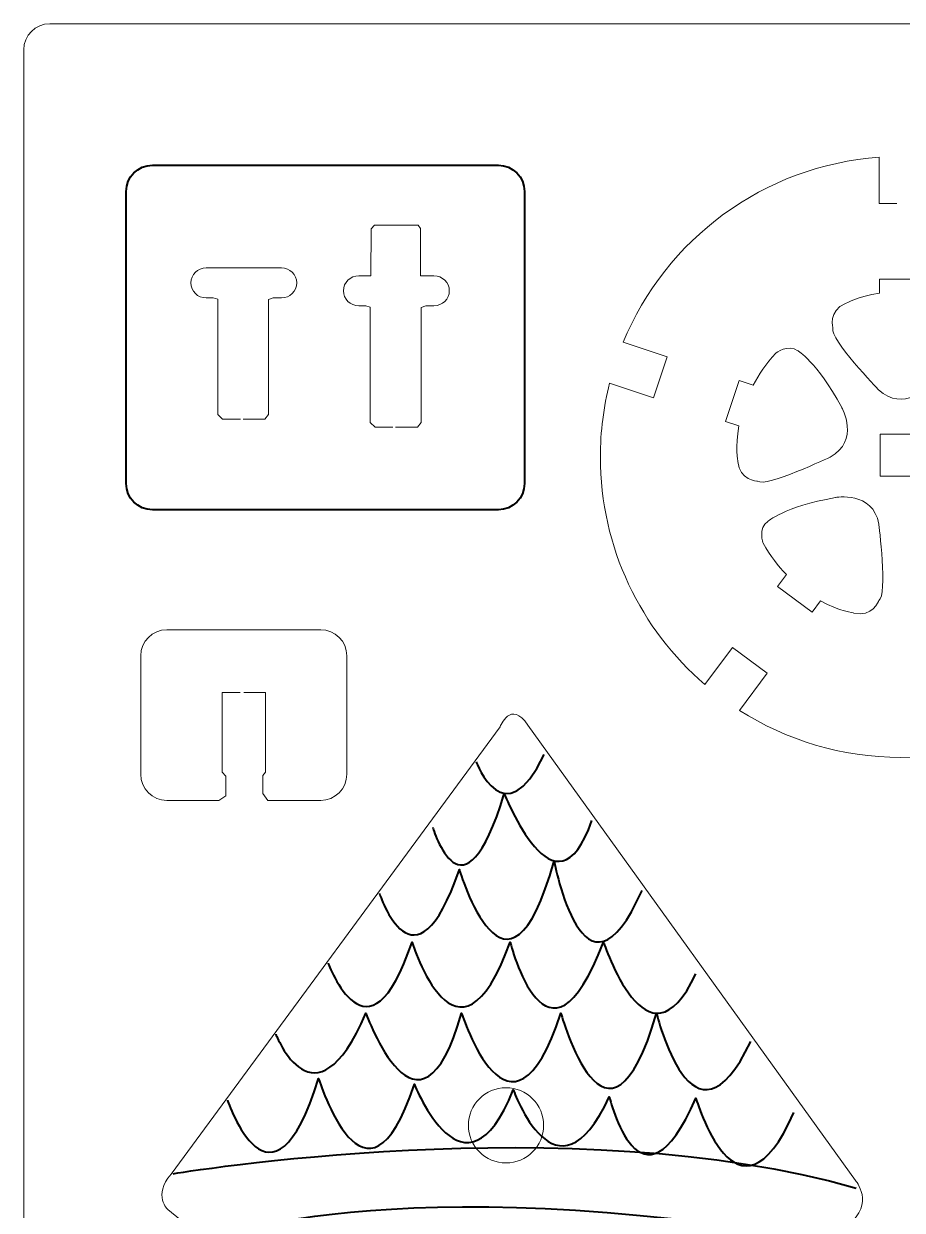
# Model space of a CAD drawing. Header units: centimetres. Extents: x -12 to 12.2, y -9.7 to 9.5.
# Drawn here: x -11.97 to -5.25, y 0.46 to 9.53 of the extents above; entities that cross this region are included whole.
import ezdxf

# ---------------------------------------------------------------- set-up
doc = ezdxf.new("R2010")
doc.units = ezdxf.units.CM
doc.header["$MEASUREMENT"] = 0
doc.layers.add('layer 1', color=7, linetype='Continuous')

msp = doc.modelspace()

# ---------------------------------------------------------------- linework, layer by layer
at = {"layer": 'layer 1', "color": 250, "lineweight": 18}
for points in [[(-11.96837, 9.32994), (-11.96837, 9.4404), (-11.87882, 9.52994), (-11.76837, 9.52994)], [(-11.76837, 9.52994), (-11.76837, 9.52994), (12.03219, 9.52994), (12.03219, 9.52994)], [(-11.96837, -9.54412), (-11.96837, -9.54412), (-11.96837, 9.32994), (-11.96837, 9.32994)], [(-5.42673, 8.50927), (-6.31352, 8.44626), (-7.06098, 7.88017), (-7.38562, 7.09477)], [(-9.99871, 7.66314), (-9.99871, 7.66314), (-10.57276, 7.66314), (-10.57276, 7.66314)], [(-6.21897, 7.01149), (-6.29297, 6.92887), (-6.34873, 6.84645), (-6.39095, 6.76732)], [(-6.31539, 5.55867), (-6.26019, 5.46247), (-6.19945, 5.38364), (-6.13759, 5.3187)], [(-10.87361, 4.89741), (-10.98407, 4.89741), (-11.07361, 4.80787), (-11.07361, 4.69741)], [(-9.69787, 4.89741), (-9.69787, 4.89741), (-10.87361, 4.89741), (-10.87361, 4.89741)], [(-9.49787, 4.69741), (-9.49787, 4.80787), (-9.58741, 4.89741), (-9.69787, 4.89741)], [(-11.07361, 4.69741), (-11.07361, 4.69741), (-11.07361, 3.79213), (-11.07361, 3.79213)], [(-9.49787, 3.79213), (-9.49787, 3.79213), (-9.49787, 4.69741), (-9.49787, 4.69741)], [(-8.11409, 4.1668), (-8.24344, 4.36551), (-8.32576, 4.15506), (-8.32576, 4.15506)], [(-8.32576, 4.15506), (-8.32576, 4.15506), (-10.84224, 0.73431), (-10.84224, 0.73431)], [(-5.60937, 0.68727), (-5.60937, 0.68727), (-8.11409, 4.1668), (-8.11409, 4.1668)], [(-11.07361, 3.79213), (-11.07361, 3.68168), (-10.98407, 3.59213), (-10.87361, 3.59213)], [(-9.69787, 3.59213), (-9.58741, 3.59213), (-9.49787, 3.68168), (-9.49787, 3.79213)], [(-10.84224, 0.73431), (-10.98335, 0.56968), (-10.86576, 0.46384), (-10.86576, 0.46384)], [(-5.66477, 0.34794), (-5.45623, 0.51136), (-5.60937, 0.68727), (-5.60937, 0.68727)]]:
    msp.add_open_spline(points, degree=3, dxfattribs=at)
at = {"layer": 'layer 1', "color": 242, "lineweight": 40}
for points in [[(-11.185, 8.24806), (-11.185, 8.35852), (-11.09545, 8.44806), (-10.985, 8.44806)], [(-10.985, 8.44806), (-10.985, 8.44806), (-8.33935, 8.44806), (-8.33935, 8.44806)], [(-8.33935, 8.44806), (-8.22889, 8.44806), (-8.13935, 8.35852), (-8.13935, 8.24806)], [(-11.185, 6.014), (-11.185, 6.014), (-11.185, 8.24806), (-11.185, 8.24806)], [(-8.13935, 8.24806), (-8.13935, 8.24806), (-8.13935, 6.014), (-8.13935, 6.014)], [(-10.985, 5.814), (-11.09545, 5.814), (-11.185, 5.90354), (-11.185, 6.014)], [(-8.13935, 6.014), (-8.13935, 5.90354), (-8.22889, 5.814), (-8.33935, 5.814)], [(-8.33935, 5.814), (-8.33935, 5.814), (-10.985, 5.814), (-10.985, 5.814)], [(-8.50899, 3.88685), (-8.50899, 3.88685), (-8.29135, 3.30569), (-7.98831, 3.94279)], [(-10.825, 0.73862), (-10.825, 0.73862), (-7.7701, 1.25324), (-5.60252, 0.62792)], [(-10.61949, 0.22402), (-10.61949, 0.22402), (-9.14399, 0.81291), (-5.83935, 0.22255)]]:
    msp.add_open_spline(points, degree=3, dxfattribs=at)
at = {"layer": 'layer 1', "color": 250, "lineweight": 18}
for points, knots in [([(-5.29304, 8.15534), (-5.29304, 8.15534), (-5.42673, 8.15534), (-5.42673, 8.15534), (-5.42673, 8.15534), (-5.42673, 8.15534), (-5.42673, 8.50927), (-5.42673, 8.50927)], [0, 0, 0, 0, 0.3333333, 0.3333333, 0.3333333, 0.3333333, 1, 1, 1, 1]), ([(-8.8322, 7.60301), (-8.8322, 7.60301), (-8.93595, 7.60301), (-8.93595, 7.60301), (-8.93595, 7.60301), (-8.93595, 7.60301), (-8.93451, 7.96381), (-8.93451, 7.96381), (-8.93451, 7.96381), (-8.93451, 7.96381), (-8.95212, 7.99107), (-8.95212, 7.99107), (-8.95212, 7.99107), (-8.95212, 7.99107), (-9.28579, 7.99107), (-9.28579, 7.99107), (-9.28579, 7.99107), (-9.28579, 7.99107), (-9.31236, 7.96235), (-9.31236, 7.96235), (-9.31236, 7.96235), (-9.31236, 7.96235), (-9.3137, 7.60301), (-9.3137, 7.60301), (-9.3137, 7.60301), (-9.3137, 7.60301), (-9.40625, 7.60301), (-9.40625, 7.60301)], [0, 0, 0, 0, 0.125, 0.125, 0.125, 0.125, 0.25, 0.25, 0.25, 0.25, 0.375, 0.375, 0.375, 0.375, 0.5, 0.5, 0.5, 0.5, 0.625, 0.625, 0.625, 0.625, 0.75, 0.75, 0.75, 0.75, 1, 1, 1, 1]), ([(-10.57276, 7.66314), (-10.63789, 7.66314), (-10.6907, 7.61181), (-10.6907, 7.54849), (-10.6907, 7.54849), (-10.6907, 7.48517), (-10.63789, 7.43384), (-10.57276, 7.43384)], [0, 0, 0, 0, 0.3333333, 0.3333333, 0.3333333, 0.3333333, 1, 1, 1, 1]), ([(-9.99871, 7.43384), (-9.93358, 7.43384), (-9.88078, 7.48517), (-9.88078, 7.54849), (-9.88078, 7.54849), (-9.88078, 7.61181), (-9.93358, 7.66314), (-9.99871, 7.66314)], [0, 0, 0, 0, 0.3333333, 0.3333333, 0.3333333, 0.3333333, 1, 1, 1, 1]), ([(-9.40625, 7.60301), (-9.47138, 7.60301), (-9.52418, 7.55168), (-9.52418, 7.48836), (-9.52418, 7.48836), (-9.52418, 7.42504), (-9.47138, 7.3737), (-9.40625, 7.3737)], [0, 0, 0, 0, 0.3333333, 0.3333333, 0.3333333, 0.3333333, 1, 1, 1, 1]), ([(-8.8322, 7.3737), (-8.76706, 7.3737), (-8.71426, 7.42504), (-8.71426, 7.48836), (-8.71426, 7.48836), (-8.71426, 7.55168), (-8.76706, 7.60301), (-8.8322, 7.60301)], [0, 0, 0, 0, 0.3333333, 0.3333333, 0.3333333, 0.3333333, 1, 1, 1, 1]), ([(-5.0952, 7.46285), (-5.0952, 7.46285), (-5.0952, 7.57598), (-5.0952, 7.57598), (-5.0952, 7.57598), (-5.0952, 7.57598), (-5.4252, 7.57598), (-5.4252, 7.57598), (-5.4252, 7.57598), (-5.4252, 7.57598), (-5.4252, 7.469), (-5.4252, 7.469)], [0, 0, 0, 0, 0.25, 0.25, 0.25, 0.25, 0.5, 0.5, 0.5, 0.5, 1, 1, 1, 1]), ([(-5.4252, 7.469), (-5.58885, 7.44579), (-5.68574, 7.39061), (-5.68574, 7.39061), (-5.68574, 7.39061), (-5.82097, 7.33712), (-5.7817, 7.20093), (-5.7817, 7.20093), (-5.7817, 7.20093), (-5.8111, 7.12421), (-5.43261, 6.73177), (-5.43261, 6.73177), (-5.43261, 6.73177), (-5.24446, 6.55121), (-5.04455, 6.76648), (-5.04455, 6.76648), (-5.04455, 6.76648), (-4.76821, 7.06159), (-4.73882, 7.22147), (-4.73882, 7.22147), (-4.73882, 7.22147), (-4.70942, 7.30718), (-4.80937, 7.37626), (-4.80937, 7.37626)], [0, 0, 0, 0, 0.1428571, 0.1428571, 0.1428571, 0.1428571, 0.2857143, 0.2857143, 0.2857143, 0.2857143, 0.4285714, 0.4285714, 0.4285714, 0.4285714, 0.5714286, 0.5714286, 0.5714286, 0.5714286, 0.7142857, 0.7142857, 0.7142857, 0.7142857, 1, 1, 1, 1]), ([(-10.57276, 7.43384), (-10.57276, 7.43384), (-10.52019, 7.43384), (-10.52019, 7.43384), (-10.52019, 7.43384), (-10.52019, 7.43384), (-10.48491, 7.42303), (-10.48491, 7.42303), (-10.48491, 7.42303), (-10.48491, 7.42303), (-10.48491, 6.54128), (-10.48491, 6.54128), (-10.48491, 6.54128), (-10.48491, 6.54128), (-10.44735, 6.506), (-10.44735, 6.506), (-10.44735, 6.506), (-10.44735, 6.506), (-10.31213, 6.506), (-10.31213, 6.506)], [0, 0, 0, 0, 0.1666667, 0.1666667, 0.1666667, 0.1666667, 0.3333333, 0.3333333, 0.3333333, 0.3333333, 0.5, 0.5, 0.5, 0.5, 0.6666667, 0.6666667, 0.6666667, 0.6666667, 1, 1, 1, 1]), ([(-10.29153, 6.506), (-10.29153, 6.506), (-10.12396, 6.506), (-10.12396, 6.506), (-10.12396, 6.506), (-10.12396, 6.506), (-10.09685, 6.54128), (-10.09685, 6.54128), (-10.09685, 6.54128), (-10.09685, 6.54128), (-10.09685, 7.42083), (-10.09685, 7.42083), (-10.09685, 7.42083), (-10.09685, 7.42083), (-10.06158, 7.43384), (-10.06158, 7.43384), (-10.06158, 7.43384), (-10.06158, 7.43384), (-9.99871, 7.43384), (-9.99871, 7.43384)], [0, 0, 0, 0, 0.1666667, 0.1666667, 0.1666667, 0.1666667, 0.3333333, 0.3333333, 0.3333333, 0.3333333, 0.5, 0.5, 0.5, 0.5, 0.6666667, 0.6666667, 0.6666667, 0.6666667, 1, 1, 1, 1]), ([(-9.40625, 7.3737), (-9.40625, 7.3737), (-9.35367, 7.3737), (-9.35367, 7.3737), (-9.35367, 7.3737), (-9.35367, 7.3737), (-9.3184, 7.3629), (-9.3184, 7.3629), (-9.3184, 7.3629), (-9.3184, 7.3629), (-9.3184, 6.48114), (-9.3184, 6.48114), (-9.3184, 6.48114), (-9.3184, 6.48114), (-9.28083, 6.44587), (-9.28083, 6.44587), (-9.28083, 6.44587), (-9.28083, 6.44587), (-9.14562, 6.44587), (-9.14562, 6.44587)], [0, 0, 0, 0, 0.1666667, 0.1666667, 0.1666667, 0.1666667, 0.3333333, 0.3333333, 0.3333333, 0.3333333, 0.5, 0.5, 0.5, 0.5, 0.6666667, 0.6666667, 0.6666667, 0.6666667, 1, 1, 1, 1]), ([(-9.12501, 6.44587), (-9.12501, 6.44587), (-8.95745, 6.44587), (-8.95745, 6.44587), (-8.95745, 6.44587), (-8.95745, 6.44587), (-8.93034, 6.48114), (-8.93034, 6.48114), (-8.93034, 6.48114), (-8.93034, 6.48114), (-8.93034, 7.3607), (-8.93034, 7.3607), (-8.93034, 7.3607), (-8.93034, 7.3607), (-8.89506, 7.3737), (-8.89506, 7.3737), (-8.89506, 7.3737), (-8.89506, 7.3737), (-8.8322, 7.3737), (-8.8322, 7.3737)], [0, 0, 0, 0, 0.1666667, 0.1666667, 0.1666667, 0.1666667, 0.3333333, 0.3333333, 0.3333333, 0.3333333, 0.5, 0.5, 0.5, 0.5, 0.6666667, 0.6666667, 0.6666667, 0.6666667, 1, 1, 1, 1]), ([(-7.38562, 7.09477), (-7.38562, 7.09477), (-7.04888, 6.98337), (-7.04888, 6.98337), (-7.04888, 6.98337), (-7.04888, 6.98337), (-7.15253, 6.67007), (-7.15253, 6.67007), (-7.15253, 6.67007), (-7.15253, 6.67007), (-7.48935, 6.7815), (-7.48935, 6.7815)], [0, 0, 0, 0, 0.25, 0.25, 0.25, 0.25, 0.5, 0.5, 0.5, 0.5, 1, 1, 1, 1]), ([(-6.50044, 6.45595), (-6.5298, 6.2933), (-6.50784, 6.18398), (-6.50784, 6.18398), (-6.50784, 6.18398), (-6.49954, 6.03879), (-6.35791, 6.0333), (-6.35791, 6.0333), (-6.35791, 6.0333), (-6.29431, 5.9813), (-5.80285, 6.21737), (-5.80285, 6.21737), (-5.80285, 6.21737), (-5.57233, 6.33929), (-5.71391, 6.59669), (-5.71391, 6.59669), (-5.71391, 6.59669), (-5.9073, 6.95174), (-6.04986, 7.02986), (-6.04986, 7.02986), (-6.04986, 7.02986), (-6.122, 7.0847), (-6.21897, 7.01149), (-6.21897, 7.01149)], [0, 0, 0, 0, 0.1428571, 0.1428571, 0.1428571, 0.1428571, 0.2857143, 0.2857143, 0.2857143, 0.2857143, 0.4285714, 0.4285714, 0.4285714, 0.4285714, 0.5714286, 0.5714286, 0.5714286, 0.5714286, 0.7142857, 0.7142857, 0.7142857, 0.7142857, 1, 1, 1, 1]), ([(-7.48935, 6.7815), (-7.53479, 6.60129), (-7.5592, 6.4127), (-7.5592, 6.21835), (-7.5592, 6.21835), (-7.5592, 5.52237), (-7.24928, 4.89914), (-6.76043, 4.47783)], [0, 0, 0, 0, 0.3333333, 0.3333333, 0.3333333, 0.3333333, 1, 1, 1, 1]), ([(-6.39095, 6.76732), (-6.39095, 6.76732), (-6.49836, 6.80286), (-6.49836, 6.80286), (-6.49836, 6.80286), (-6.49836, 6.80286), (-6.60201, 6.48956), (-6.60201, 6.48956), (-6.60201, 6.48956), (-6.60201, 6.48956), (-6.50044, 6.45595), (-6.50044, 6.45595)], [0, 0, 0, 0, 0.25, 0.25, 0.25, 0.25, 0.5, 0.5, 0.5, 0.5, 1, 1, 1, 1]), ([(-5.1002, 6.07199), (-5.1002, 6.07199), (-5.4202, 6.07199), (-5.4202, 6.07199), (-5.4202, 6.07199), (-5.4202, 6.07199), (-5.4202, 6.39199), (-5.4202, 6.39199), (-5.4202, 6.39199), (-5.4202, 6.39199), (-5.1002, 6.39199), (-5.1002, 6.39199), (-5.1002, 6.39199), (-5.1002, 6.39199), (-5.1002, 6.07199), (-5.1002, 6.07199)], [0, 0, 0, 0, 0.2, 0.2, 0.2, 0.2, 0.4, 0.4, 0.4, 0.4, 0.6, 0.6, 0.6, 0.6, 1, 1, 1, 1]), ([(-5.87637, 5.11696), (-5.73117, 5.038), (-5.62048, 5.02451), (-5.62048, 5.02451), (-5.62048, 5.02451), (-5.48004, 4.98679), (-5.43034, 5.11953), (-5.43034, 5.11953), (-5.43034, 5.11953), (-5.36099, 5.16358), (-5.43076, 5.70432), (-5.43076, 5.70432), (-5.43076, 5.70432), (-5.4741, 5.96147), (-5.76295, 5.90789), (-5.76295, 5.90789), (-5.76295, 5.90789), (-6.16077, 5.8358), (-6.27972, 5.725), (-6.27972, 5.725), (-6.27972, 5.725), (-6.35443, 5.67373), (-6.31539, 5.55867), (-6.31539, 5.55867)], [0, 0, 0, 0, 0.1428571, 0.1428571, 0.1428571, 0.1428571, 0.2857143, 0.2857143, 0.2857143, 0.2857143, 0.4285714, 0.4285714, 0.4285714, 0.4285714, 0.5714286, 0.5714286, 0.5714286, 0.5714286, 0.7142857, 0.7142857, 0.7142857, 0.7142857, 1, 1, 1, 1]), ([(-6.13759, 5.3187), (-6.13759, 5.3187), (-6.20506, 5.22789), (-6.20506, 5.22789), (-6.20506, 5.22789), (-6.20506, 5.22789), (-5.94017, 5.03108), (-5.94017, 5.03108), (-5.94017, 5.03108), (-5.94017, 5.03108), (-5.87637, 5.11696), (-5.87637, 5.11696)], [0, 0, 0, 0, 0.25, 0.25, 0.25, 0.25, 0.5, 0.5, 0.5, 0.5, 1, 1, 1, 1]), ([(-6.76043, 4.47783), (-6.76043, 4.47783), (-6.54935, 4.76192), (-6.54935, 4.76192), (-6.54935, 4.76192), (-6.54935, 4.76192), (-6.28446, 4.56512), (-6.28446, 4.56512), (-6.28446, 4.56512), (-6.28446, 4.56512), (-6.49567, 4.28083), (-6.49567, 4.28083)], [0, 0, 0, 0, 0.25, 0.25, 0.25, 0.25, 0.5, 0.5, 0.5, 0.5, 1, 1, 1, 1]), ([(-10.87361, 3.59213), (-10.87361, 3.59213), (-10.47573, 3.59213), (-10.47573, 3.59213), (-10.47573, 3.59213), (-10.47573, 3.59213), (-10.42363, 3.62741), (-10.42363, 3.62741), (-10.42363, 3.62741), (-10.42363, 3.62741), (-10.42363, 3.77734), (-10.42363, 3.77734), (-10.42363, 3.77734), (-10.42363, 3.77734), (-10.45074, 3.80891), (-10.45074, 3.80891), (-10.45074, 3.80891), (-10.45074, 3.80891), (-10.45074, 4.41713), (-10.45074, 4.41713), (-10.45074, 4.41713), (-10.45074, 4.41713), (-10.31389, 4.41713), (-10.31389, 4.41713)], [0, 0, 0, 0, 0.1428571, 0.1428571, 0.1428571, 0.1428571, 0.2857143, 0.2857143, 0.2857143, 0.2857143, 0.4285714, 0.4285714, 0.4285714, 0.4285714, 0.5714286, 0.5714286, 0.5714286, 0.5714286, 0.7142857, 0.7142857, 0.7142857, 0.7142857, 1, 1, 1, 1]), ([(-10.28452, 4.41713), (-10.28452, 4.41713), (-10.12074, 4.41713), (-10.12074, 4.41713), (-10.12074, 4.41713), (-10.12074, 4.41713), (-10.12074, 3.80891), (-10.12074, 3.80891), (-10.12074, 3.80891), (-10.12074, 3.80891), (-10.14059, 3.78175), (-10.14059, 3.78175), (-10.14059, 3.78175), (-10.14059, 3.78175), (-10.14059, 3.64505), (-10.14059, 3.64505), (-10.14059, 3.64505), (-10.14059, 3.64505), (-10.1009, 3.59213), (-10.1009, 3.59213), (-10.1009, 3.59213), (-10.1009, 3.59213), (-9.69787, 3.59213), (-9.69787, 3.59213)], [0, 0, 0, 0, 0.1428571, 0.1428571, 0.1428571, 0.1428571, 0.2857143, 0.2857143, 0.2857143, 0.2857143, 0.4285714, 0.4285714, 0.4285714, 0.4285714, 0.5714286, 0.5714286, 0.5714286, 0.5714286, 0.7142857, 0.7142857, 0.7142857, 0.7142857, 1, 1, 1, 1]), ([(-6.49567, 4.28083), (-6.13915, 4.05329), (-5.71603, 3.92089), (-5.26173, 3.92089), (-5.26173, 3.92089), (-4.82934, 3.92089), (-4.42497, 4.04054), (-4.07957, 4.24824)], [0, 0, 0, 0, 0.3333333, 0.3333333, 0.3333333, 0.3333333, 1, 1, 1, 1]), ([(-7.99332, 1.10815), (-7.99332, 0.94924), (-8.12214, 0.82042), (-8.28105, 0.82042), (-8.28105, 0.82042), (-8.43996, 0.82042), (-8.56878, 0.94924), (-8.56878, 1.10815), (-8.56878, 1.10815), (-8.56878, 1.26706), (-8.43996, 1.39588), (-8.28105, 1.39588), (-8.28105, 1.39588), (-8.12214, 1.39588), (-7.99332, 1.26706), (-7.99332, 1.10815)], [0, 0, 0, 0, 0.2, 0.2, 0.2, 0.2, 0.4, 0.4, 0.4, 0.4, 0.6, 0.6, 0.6, 0.6, 1, 1, 1, 1]), ([(-10.86576, 0.46384), (-10.86576, 0.46384), (-10.76889, 0.38635), (-10.76889, 0.38635), (-10.76889, 0.38635), (-10.76889, 0.38635), (-10.70298, 0.33362), (-10.70298, 0.33362), (-10.70298, 0.33362), (-10.70298, 0.33362), (-10.57178, 0.22866), (-10.57178, 0.22866), (-10.57178, 0.22866), (-10.57178, 0.22866), (-11.43755, -2.55535), (-11.43755, -2.55535)], [0, 0, 0, 0, 0.2, 0.2, 0.2, 0.2, 0.4, 0.4, 0.4, 0.4, 0.6, 0.6, 0.6, 0.6, 1, 1, 1, 1])]:
    msp.add_open_spline(points, degree=3, knots=knots, dxfattribs=at)
at = {"layer": 'layer 1', "color": 242, "lineweight": 40}
for points, knots in [([(-8.84062, 3.38552), (-8.84062, 3.38552), (-8.61132, 2.59419), (-8.29382, 3.64437), (-8.29382, 3.64437), (-8.29382, 3.64437), (-7.90041, 2.63218), (-7.62527, 3.43846)], [0, 0, 0, 0, 0.3333333, 0.3333333, 0.3333333, 0.3333333, 1, 1, 1, 1]), ([(-9.24871, 2.88133), (-9.24871, 2.88133), (-8.98173, 2.05753), (-8.63777, 3.06295), (-8.63777, 3.06295), (-8.63777, 3.06295), (-8.2731, 1.82403), (-7.91304, 3.13141), (-7.91304, 3.13141), (-7.91304, 3.13141), (-7.68699, 1.89896), (-7.24075, 2.90429)], [0, 0, 0, 0, 0.25, 0.25, 0.25, 0.25, 0.5, 0.5, 0.5, 0.5, 1, 1, 1, 1]), ([(-9.64066, 2.34853), (-9.64066, 2.34853), (-9.33451, 1.50647), (-8.99937, 2.50961), (-8.99937, 2.50961), (-8.99937, 2.50961), (-8.65328, 1.39182), (-8.24865, 2.50961), (-8.24865, 2.50961), (-8.24865, 2.50961), (-7.9675, 1.37418), (-7.53534, 2.50961), (-7.53534, 2.50961), (-7.53534, 2.50961), (-7.2002, 1.46908), (-6.82979, 2.26602)], [0, 0, 0, 0, 0.2, 0.2, 0.2, 0.2, 0.4, 0.4, 0.4, 0.4, 0.6, 0.6, 0.6, 0.6, 1, 1, 1, 1]), ([(-10.04102, 1.8043), (-10.04102, 1.8043), (-9.74902, 1.04455), (-9.35215, 1.96555), (-9.35215, 1.96555), (-9.35215, 1.96555), (-8.94645, 0.82406), (-8.62014, 1.96555), (-8.62014, 1.96555), (-8.62014, 1.96555), (-8.24972, 0.78878), (-7.86166, 1.96555), (-7.86166, 1.96555), (-7.86166, 1.96555), (-7.50889, 0.67413), (-7.12965, 1.96555), (-7.12965, 1.96555), (-7.12965, 1.96555), (-6.85448, 0.80785), (-6.40998, 1.75019)], [0, 0, 0, 0, 0.1666667, 0.1666667, 0.1666667, 0.1666667, 0.3333333, 0.3333333, 0.3333333, 0.3333333, 0.5, 0.5, 0.5, 0.5, 0.6666667, 0.6666667, 0.6666667, 0.6666667, 1, 1, 1, 1]), ([(-10.41105, 1.3013), (-10.41105, 1.3013), (-10.07534, 0.30246), (-9.71375, 1.46663), (-9.71375, 1.46663), (-9.71375, 1.46663), (-9.35215, 0.29364), (-8.98173, 1.42253), (-8.98173, 1.42253), (-8.98173, 1.42253), (-8.59816, 0.44819), (-8.2255, 1.38074), (-8.2255, 1.38074), (-8.2255, 1.38074), (-7.89694, 0.45239), (-7.49125, 1.32552), (-7.49125, 1.32552), (-7.49125, 1.32552), (-7.25312, 0.33774), (-6.82979, 1.3167), (-6.82979, 1.3167), (-6.82979, 1.3167), (-6.51229, 0.22944), (-6.08014, 1.20522)], [0, 0, 0, 0, 0.1428571, 0.1428571, 0.1428571, 0.1428571, 0.2857143, 0.2857143, 0.2857143, 0.2857143, 0.4285714, 0.4285714, 0.4285714, 0.4285714, 0.5714286, 0.5714286, 0.5714286, 0.5714286, 0.7142857, 0.7142857, 0.7142857, 0.7142857, 1, 1, 1, 1])]:
    msp.add_open_spline(points, degree=3, knots=knots, dxfattribs=at)

doc.saveas('drawing.dxf')
